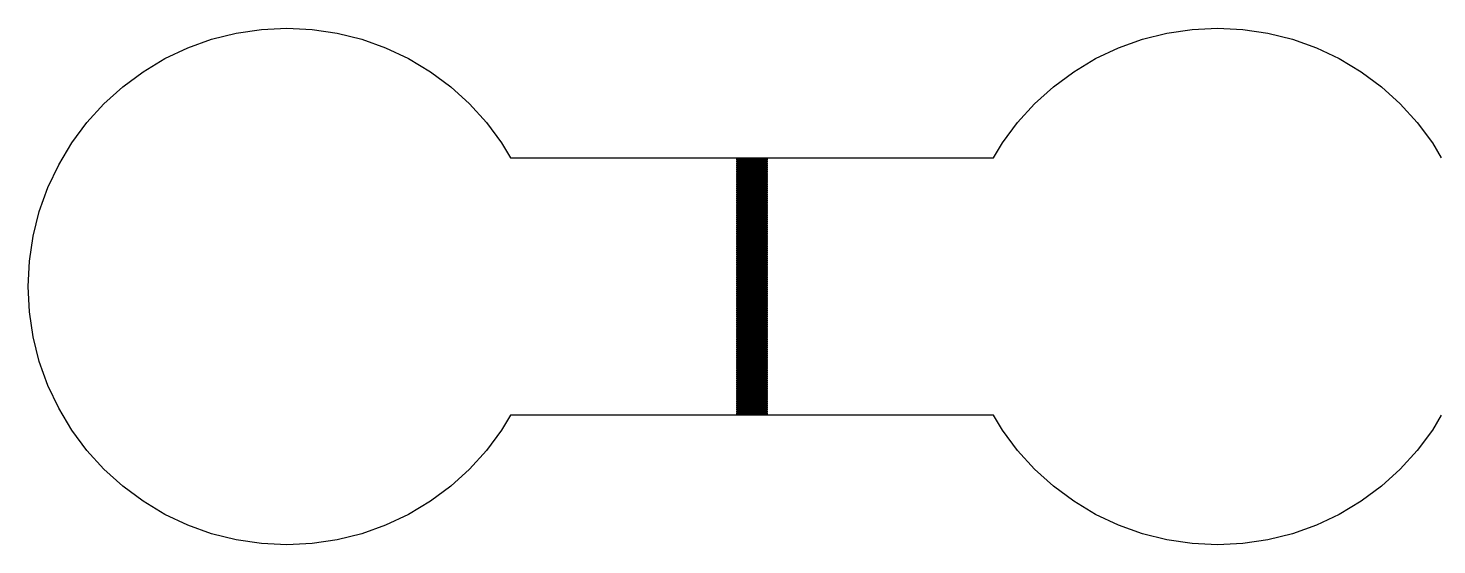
# Model space of a CAD drawing. Extents: x -16 to 132, y -40 to 113.
# Drawn here: x 84.88 to 98.81, y 20.45 to 25.57 of the extents above; entities that cross this region are included whole.
import ezdxf

# ---------------------------------------------------------------- set-up
doc = ezdxf.new("R2010")
doc.units = 0

msp = doc.modelspace()

# ---------------------------------------------------------------- linework, layer by layer
for p, q in [((86.6902, 25.4549), (86.9335, 25.5159)), ((86.9335, 25.5159), (87.1817, 25.5527)), ((87.1817, 25.5527), (87.4323, 25.565)), ((87.4323, 25.565), (87.6829, 25.5527)), ((87.6829, 25.5527), (87.931, 25.5159)), ((87.931, 25.5159), (88.1744, 25.4549)), ((95.8936, 25.4549), (96.1369, 25.5159)), ((96.1369, 25.5159), (96.3851, 25.5527)), ((96.3851, 25.5527), (96.6357, 25.565)), ((96.6357, 25.565), (96.8863, 25.5527)), ((96.8863, 25.5527), (97.1344, 25.5159)), ((97.1344, 25.5159), (97.3778, 25.4549)), ((86.2272, 25.2631), (86.454, 25.3704)), ((86.454, 25.3704), (86.6902, 25.4549)), ((88.1744, 25.4549), (88.4106, 25.3704)), ((88.4106, 25.3704), (88.6374, 25.2631)), ((95.4306, 25.2631), (95.6574, 25.3704)), ((95.6574, 25.3704), (95.8936, 25.4549)), ((97.3778, 25.4549), (97.614, 25.3704)), ((97.614, 25.3704), (97.8408, 25.2631)), ((86.012, 25.1341), (86.2272, 25.2631)), ((88.6374, 25.2631), (88.8526, 25.1341)), ((95.2154, 25.1341), (95.4306, 25.2631)), ((97.8408, 25.2631), (98.056, 25.1341)), ((85.8105, 24.9847), (86.012, 25.1341)), ((88.8526, 25.1341), (89.0541, 24.9847)), ((95.0139, 24.9847), (95.2154, 25.1341)), ((98.056, 25.1341), (98.2575, 24.9847)), ((85.6246, 24.8162), (85.8105, 24.9847)), ((89.0541, 24.9847), (89.24, 24.8162)), ((94.828, 24.8162), (95.0139, 24.9847)), ((98.2575, 24.9847), (98.4434, 24.8162)), ((85.4561, 24.6303), (85.6246, 24.8162)), ((89.24, 24.8162), (89.4085, 24.6303)), ((94.6595, 24.6303), (94.828, 24.8162)), ((98.4434, 24.8162), (98.6119, 24.6303)), ((85.3067, 24.4288), (85.4561, 24.6303)), ((89.4085, 24.6303), (89.5579, 24.4288)), ((94.51, 24.4288), (94.6595, 24.6303)), ((98.6119, 24.6303), (98.7613, 24.4288)), ((85.1777, 24.2136), (85.3067, 24.4288)), ((89.5579, 24.4288), (89.6461, 24.2816)), ((94.4218, 24.2816), (94.51, 24.4288)), ((98.7613, 24.4288), (98.8495, 24.2816)), ((89.6461, 24.2816), (94.4218, 24.2816)), ((92.1874, 24.2714), (91.8806, 24.2714)), ((91.8806, 24.2714), (91.8806, 24.2612)), ((91.8806, 24.2612), (92.1874, 24.2612)), ((92.1874, 24.2509), (91.8806, 24.2509)), ((91.8806, 24.2509), (91.8806, 24.2407)), ((91.8806, 24.2407), (92.1874, 24.2407)), ((92.1874, 24.2612), (92.1874, 24.2714)), ((92.1874, 24.2407), (92.1874, 24.2509)), ((85.0704, 23.9868), (85.1777, 24.2136)), ((92.1874, 24.2305), (91.8806, 24.2305)), ((91.8806, 24.2305), (91.8806, 24.2203)), ((91.8806, 24.2203), (92.1874, 24.2203)), ((92.1874, 24.21), (91.8806, 24.21)), ((91.8806, 24.21), (91.8806, 24.1998)), ((91.8806, 24.1998), (92.1874, 24.1998)), ((92.1874, 24.1896), (91.8806, 24.1896)), ((91.8806, 24.1896), (91.8806, 24.1794)), ((91.8806, 24.1794), (92.1874, 24.1794)), ((92.1874, 24.1691), (91.8806, 24.1691)), ((91.8806, 24.1691), (91.8806, 24.1589)), ((91.8806, 24.1589), (92.1874, 24.1589)), ((92.1874, 24.1487), (91.8806, 24.1487)), ((91.8806, 24.1487), (91.8806, 24.1385)), ((91.8806, 24.1385), (92.1874, 24.1385)), ((92.1874, 24.1282), (91.8806, 24.1282)), ((91.8806, 24.1282), (91.8806, 24.118)), ((91.8806, 24.118), (92.1874, 24.118)), ((92.1874, 24.1078), (91.8806, 24.1078)), ((91.8806, 24.1078), (91.8806, 24.0975)), ((92.1874, 24.2203), (92.1874, 24.2305)), ((92.1874, 24.1998), (92.1874, 24.21)), ((92.1874, 24.1794), (92.1874, 24.1896)), ((92.1874, 24.1589), (92.1874, 24.1691)), ((92.1874, 24.1385), (92.1874, 24.1487)), ((92.1874, 24.118), (92.1874, 24.1282)), ((92.1874, 24.0975), (92.1874, 24.1078)), ((84.9859, 23.7506), (85.0704, 23.9868)), ((91.8806, 24.0975), (92.1874, 24.0975)), ((92.1874, 24.0873), (91.8806, 24.0873)), ((91.8806, 24.0873), (91.8806, 24.0771)), ((91.8806, 24.0771), (92.1874, 24.0771)), ((92.1874, 24.0669), (91.8806, 24.0669)), ((91.8806, 24.0669), (91.8806, 24.0567)), ((91.8806, 24.0567), (92.1874, 24.0567)), ((92.1874, 24.0464), (91.8806, 24.0464)), ((91.8806, 24.0464), (91.8806, 24.0362)), ((91.8806, 24.0362), (92.1874, 24.0362)), ((92.1874, 24.026), (91.8806, 24.026)), ((91.8806, 24.026), (91.8806, 24.0157)), ((91.8806, 24.0157), (92.1874, 24.0157)), ((92.1874, 24.0055), (91.8806, 24.0055)), ((91.8806, 24.0055), (91.8806, 23.9953)), ((91.8806, 23.9953), (92.1874, 23.9953)), ((92.1874, 23.9851), (91.8806, 23.9851)), ((91.8806, 23.9851), (91.8806, 23.9748)), ((91.8806, 23.9748), (92.1874, 23.9748)), ((92.1874, 23.9646), (91.8806, 23.9646)), ((91.8806, 23.9646), (91.8806, 23.9544)), ((92.1874, 24.0771), (92.1874, 24.0873)), ((92.1874, 24.0567), (92.1874, 24.0669)), ((92.1874, 24.0362), (92.1874, 24.0464)), ((92.1874, 24.0157), (92.1874, 24.026)), ((92.1874, 23.9953), (92.1874, 24.0055)), ((92.1874, 23.9748), (92.1874, 23.9851)), ((92.1874, 23.9544), (92.1874, 23.9646)), ((91.8806, 23.9544), (92.1874, 23.9544)), ((92.1874, 23.9442), (91.8806, 23.9442)), ((91.8806, 23.9442), (91.8806, 23.9339)), ((91.8806, 23.9339), (92.1874, 23.9339)), ((92.1874, 23.9237), (91.8806, 23.9237)), ((91.8806, 23.9237), (91.8806, 23.9135)), ((91.8806, 23.9135), (92.1874, 23.9135)), ((92.1874, 23.9033), (91.8806, 23.9033)), ((91.8806, 23.9033), (91.8806, 23.893)), ((91.8806, 23.893), (92.1874, 23.893)), ((92.1874, 23.8828), (91.8806, 23.8828)), ((91.8806, 23.8828), (91.8806, 23.8726)), ((91.8806, 23.8726), (92.1874, 23.8726)), ((92.1874, 23.8624), (91.8806, 23.8624)), ((91.8806, 23.8624), (91.8806, 23.8521)), ((91.8806, 23.8521), (92.1874, 23.8521)), ((92.1874, 23.8419), (91.8806, 23.8419)), ((91.8806, 23.8419), (91.8806, 23.8317)), ((91.8806, 23.8317), (92.1874, 23.8317)), ((92.1874, 23.8215), (91.8806, 23.8215)), ((91.8806, 23.8215), (91.8806, 23.8112)), ((92.1874, 23.9339), (92.1874, 23.9442)), ((92.1874, 23.9135), (92.1874, 23.9237)), ((92.1874, 23.893), (92.1874, 23.9033)), ((92.1874, 23.8726), (92.1874, 23.8828)), ((92.1874, 23.8521), (92.1874, 23.8624)), ((92.1874, 23.8317), (92.1874, 23.8419)), ((92.1874, 23.8112), (92.1874, 23.8215)), ((84.9249, 23.5072), (84.9859, 23.7506)), ((91.8806, 23.8112), (92.1874, 23.8112)), ((92.1874, 23.801), (91.8806, 23.801)), ((91.8806, 23.801), (91.8806, 23.7908)), ((91.8806, 23.7908), (92.1874, 23.7908)), ((92.1874, 23.7805), (91.8806, 23.7805)), ((91.8806, 23.7805), (91.8806, 23.7703)), ((91.8806, 23.7703), (92.1874, 23.7703)), ((92.1874, 23.7601), (91.8806, 23.7601)), ((91.8806, 23.7601), (91.8806, 23.7499)), ((91.8806, 23.7499), (92.1874, 23.7499)), ((92.1874, 23.7397), (91.8806, 23.7397)), ((91.8806, 23.7397), (91.8806, 23.7294)), ((91.8806, 23.7294), (92.1874, 23.7294)), ((92.1874, 23.7192), (91.8806, 23.7192)), ((91.8806, 23.7192), (91.8806, 23.709)), ((91.8806, 23.709), (92.1874, 23.709)), ((92.1874, 23.6987), (91.8806, 23.6987)), ((91.8806, 23.6987), (91.8806, 23.6885)), ((91.8806, 23.6885), (92.1874, 23.6885)), ((92.1874, 23.7908), (92.1874, 23.801)), ((92.1874, 23.7703), (92.1874, 23.7805)), ((92.1874, 23.7499), (92.1874, 23.7601)), ((92.1874, 23.7294), (92.1874, 23.7397)), ((92.1874, 23.709), (92.1874, 23.7192)), ((92.1874, 23.6885), (92.1874, 23.6987)), ((92.1874, 23.6783), (91.8806, 23.6783)), ((91.8806, 23.6783), (91.8806, 23.6681)), ((91.8806, 23.6681), (92.1874, 23.6681)), ((92.1874, 23.6578), (91.8806, 23.6578)), ((91.8806, 23.6578), (91.8806, 23.6476)), ((91.8806, 23.6476), (92.1874, 23.6476)), ((92.1874, 23.6374), (91.8806, 23.6374)), ((91.8806, 23.6374), (91.8806, 23.6272)), ((91.8806, 23.6272), (92.1874, 23.6272)), ((92.1874, 23.6169), (91.8806, 23.6169)), ((91.8806, 23.6169), (91.8806, 23.6067)), ((91.8806, 23.6067), (92.1874, 23.6067)), ((92.1874, 23.5965), (91.8806, 23.5965)), ((91.8806, 23.5965), (91.8806, 23.5862)), ((91.8806, 23.5862), (92.1874, 23.5862)), ((92.1874, 23.576), (91.8806, 23.576)), ((91.8806, 23.576), (91.8806, 23.5658)), ((91.8806, 23.5658), (92.1874, 23.5658)), ((92.1874, 23.5556), (91.8806, 23.5556)), ((91.8806, 23.5556), (91.8806, 23.5453)), ((91.8806, 23.5453), (92.1874, 23.5453)), ((92.1874, 23.6681), (92.1874, 23.6783)), ((92.1874, 23.6476), (92.1874, 23.6578)), ((92.1874, 23.6272), (92.1874, 23.6374)), ((92.1874, 23.6067), (92.1874, 23.6169)), ((92.1874, 23.5862), (92.1874, 23.5965)), ((92.1874, 23.5658), (92.1874, 23.576)), ((92.1874, 23.5453), (92.1874, 23.5556)), ((84.8881, 23.2591), (84.9249, 23.5072)), ((92.1874, 23.5351), (91.8806, 23.5351)), ((91.8806, 23.5351), (91.8806, 23.5249)), ((91.8806, 23.5249), (92.1874, 23.5249)), ((92.1874, 23.5147), (91.8806, 23.5147)), ((91.8806, 23.5147), (91.8806, 23.5044)), ((91.8806, 23.5044), (92.1874, 23.5044)), ((92.1874, 23.4942), (91.8806, 23.4942)), ((91.8806, 23.4942), (91.8806, 23.484)), ((91.8806, 23.484), (92.1874, 23.484)), ((92.1874, 23.4738), (91.8806, 23.4738)), ((91.8806, 23.4738), (91.8806, 23.4635)), ((91.8806, 23.4635), (92.1874, 23.4635)), ((92.1874, 23.4533), (91.8806, 23.4533)), ((91.8806, 23.4533), (91.8806, 23.4431)), ((91.8806, 23.4431), (92.1874, 23.4431)), ((92.1874, 23.4329), (91.8806, 23.4329)), ((91.8806, 23.4329), (91.8806, 23.4226)), ((91.8806, 23.4226), (92.1874, 23.4226)), ((92.1874, 23.4124), (91.8806, 23.4124)), ((91.8806, 23.4124), (91.8806, 23.4022)), ((91.8806, 23.4022), (92.1874, 23.4022)), ((92.1874, 23.5249), (92.1874, 23.5351)), ((92.1874, 23.5044), (92.1874, 23.5147)), ((92.1874, 23.484), (92.1874, 23.4942)), ((92.1874, 23.4635), (92.1874, 23.4738)), ((92.1874, 23.4431), (92.1874, 23.4533)), ((92.1874, 23.4226), (92.1874, 23.4329)), ((92.1874, 23.4022), (92.1874, 23.4124)), ((92.1874, 23.392), (91.8806, 23.392)), ((91.8806, 23.392), (91.8806, 23.3817)), ((91.8806, 23.3817), (92.1874, 23.3817)), ((92.1874, 23.3715), (91.8806, 23.3715)), ((91.8806, 23.3715), (91.8806, 23.3613)), ((91.8806, 23.3613), (92.1874, 23.3613)), ((92.1874, 23.3511), (91.8806, 23.3511)), ((91.8806, 23.3511), (91.8806, 23.3408)), ((91.8806, 23.3408), (92.1874, 23.3408)), ((92.1874, 23.3306), (91.8806, 23.3306)), ((91.8806, 23.3306), (91.8806, 23.3204)), ((91.8806, 23.3204), (92.1874, 23.3204)), ((92.1874, 23.3102), (91.8806, 23.3102)), ((91.8806, 23.3102), (91.8806, 23.2999)), ((91.8806, 23.2999), (92.1874, 23.2999)), ((92.1874, 23.2897), (91.8806, 23.2897)), ((91.8806, 23.2897), (91.8806, 23.2795)), ((91.8806, 23.2795), (92.1874, 23.2795)), ((92.1874, 23.2692), (91.8806, 23.2692)), ((91.8806, 23.2692), (91.8806, 23.259)), ((92.1874, 23.3817), (92.1874, 23.392)), ((92.1874, 23.3613), (92.1874, 23.3715)), ((92.1874, 23.3408), (92.1874, 23.3511)), ((92.1874, 23.3204), (92.1874, 23.3306)), ((92.1874, 23.2999), (92.1874, 23.3102)), ((92.1874, 23.2795), (92.1874, 23.2897)), ((92.1874, 23.259), (92.1874, 23.2692)), ((84.8758, 23.0085), (84.8881, 23.2591)), ((91.8806, 23.259), (92.1874, 23.259)), ((92.1874, 23.2488), (91.8806, 23.2488)), ((91.8806, 23.2488), (91.8806, 23.2386)), ((91.8806, 23.2386), (92.1874, 23.2386)), ((92.1874, 23.2283), (91.8806, 23.2283)), ((91.8806, 23.2283), (91.8806, 23.2181)), ((91.8806, 23.2181), (92.1874, 23.2181)), ((92.1874, 23.2079), (91.8806, 23.2079)), ((91.8806, 23.2079), (91.8806, 23.1977)), ((91.8806, 23.1977), (92.1874, 23.1977)), ((92.1874, 23.1874), (91.8806, 23.1874)), ((91.8806, 23.1874), (91.8806, 23.1772)), ((91.8806, 23.1772), (92.1874, 23.1772)), ((92.1874, 23.167), (91.8806, 23.167)), ((91.8806, 23.167), (91.8806, 23.1568)), ((91.8806, 23.1568), (92.1874, 23.1568)), ((92.1874, 23.1465), (91.8806, 23.1465)), ((91.8806, 23.1465), (91.8806, 23.1363)), ((91.8806, 23.1363), (92.1874, 23.1363)), ((92.1874, 23.1261), (91.8806, 23.1261)), ((91.8806, 23.1261), (91.8806, 23.1159)), ((92.1874, 23.2386), (92.1874, 23.2488)), ((92.1874, 23.2181), (92.1874, 23.2283)), ((92.1874, 23.1977), (92.1874, 23.2079)), ((92.1874, 23.1772), (92.1874, 23.1874)), ((92.1874, 23.1568), (92.1874, 23.167)), ((92.1874, 23.1363), (92.1874, 23.1465)), ((92.1874, 23.1159), (92.1874, 23.1261)), ((84.8881, 22.7579), (84.8758, 23.0085)), ((91.8806, 23.1159), (92.1874, 23.1159)), ((92.1874, 23.1056), (91.8806, 23.1056)), ((91.8806, 23.1056), (91.8806, 23.0954)), ((91.8806, 23.0954), (92.1874, 23.0954)), ((92.1874, 23.0852), (91.8806, 23.0852)), ((91.8806, 23.0852), (91.8806, 23.075)), ((91.8806, 23.075), (92.1874, 23.075)), ((92.1874, 23.0647), (91.8806, 23.0647)), ((91.8806, 23.0647), (91.8806, 23.0545)), ((91.8806, 23.0545), (92.1874, 23.0545)), ((92.1874, 23.0443), (91.8806, 23.0443)), ((91.8806, 23.0443), (91.8806, 23.0341)), ((91.8806, 23.0341), (92.1874, 23.0341)), ((92.1874, 23.0238), (91.8806, 23.0238)), ((91.8806, 23.0238), (91.8806, 23.0136)), ((91.8806, 23.0136), (92.1874, 23.0136)), ((92.1874, 23.0034), (91.8806, 23.0034)), ((91.8806, 23.0034), (91.8806, 22.9931)), ((91.8806, 22.9931), (92.1874, 22.9931)), ((92.1874, 23.0954), (92.1874, 23.1056)), ((92.1874, 23.075), (92.1874, 23.0852)), ((92.1874, 23.0545), (92.1874, 23.0647)), ((92.1874, 23.0341), (92.1874, 23.0443)), ((92.1874, 23.0136), (92.1874, 23.0238)), ((92.1874, 22.9931), (92.1874, 23.0034)), ((92.1874, 22.9829), (91.8806, 22.9829)), ((91.8806, 22.9829), (91.8806, 22.9727)), ((91.8806, 22.9727), (92.1874, 22.9727)), ((92.1874, 22.9625), (91.8806, 22.9625)), ((91.8806, 22.9625), (91.8806, 22.9523)), ((91.8806, 22.9523), (92.1874, 22.9523)), ((92.1874, 22.942), (91.8806, 22.942)), ((91.8806, 22.942), (91.8806, 22.9318)), ((91.8806, 22.9318), (92.1874, 22.9318)), ((92.1874, 22.9216), (91.8806, 22.9216)), ((91.8806, 22.9216), (91.8806, 22.9114)), ((91.8806, 22.9114), (92.1874, 22.9114)), ((92.1874, 22.9011), (91.8806, 22.9011)), ((91.8806, 22.9011), (91.8806, 22.8909)), ((91.8806, 22.8909), (92.1874, 22.8909)), ((92.1874, 22.8807), (91.8806, 22.8807)), ((91.8806, 22.8807), (91.8806, 22.8705)), ((91.8806, 22.8705), (92.1874, 22.8705)), ((92.1874, 22.8602), (91.8806, 22.8602)), ((91.8806, 22.8602), (91.8806, 22.85)), ((91.8806, 22.85), (92.1874, 22.85)), ((92.1874, 22.9727), (92.1874, 22.9829)), ((92.1874, 22.9523), (92.1874, 22.9625)), ((92.1874, 22.9318), (92.1874, 22.942)), ((92.1874, 22.9114), (92.1874, 22.9216)), ((92.1874, 22.8909), (92.1874, 22.9011)), ((92.1874, 22.8705), (92.1874, 22.8807)), ((92.1874, 22.85), (92.1874, 22.8602)), ((84.9249, 22.5098), (84.8881, 22.7579)), ((92.1874, 22.8398), (91.8806, 22.8398)), ((91.8806, 22.8398), (91.8806, 22.8295)), ((91.8806, 22.8295), (92.1874, 22.8295)), ((92.1874, 22.8193), (91.8806, 22.8193)), ((91.8806, 22.8193), (91.8806, 22.8091)), ((91.8806, 22.8091), (92.1874, 22.8091)), ((92.1874, 22.7989), (91.8806, 22.7989)), ((91.8806, 22.7989), (91.8806, 22.7886)), ((91.8806, 22.7886), (92.1874, 22.7886)), ((92.1874, 22.7784), (91.8806, 22.7784)), ((91.8806, 22.7784), (91.8806, 22.7682)), ((91.8806, 22.7682), (92.1874, 22.7682)), ((92.1874, 22.758), (91.8806, 22.758)), ((91.8806, 22.758), (91.8806, 22.7477)), ((91.8806, 22.7477), (92.1874, 22.7477)), ((92.1874, 22.7375), (91.8806, 22.7375)), ((91.8806, 22.7375), (91.8806, 22.7273)), ((91.8806, 22.7273), (92.1874, 22.7273)), ((92.1874, 22.7171), (91.8806, 22.7171)), ((91.8806, 22.7171), (91.8806, 22.7068)), ((91.8806, 22.7068), (92.1874, 22.7068)), ((92.1874, 22.8295), (92.1874, 22.8398)), ((92.1874, 22.8091), (92.1874, 22.8193)), ((92.1874, 22.7886), (92.1874, 22.7989)), ((92.1874, 22.7682), (92.1874, 22.7784)), ((92.1874, 22.7477), (92.1874, 22.758)), ((92.1874, 22.7273), (92.1874, 22.7375)), ((92.1874, 22.7068), (92.1874, 22.7171)), ((92.1874, 22.6966), (91.8806, 22.6966)), ((91.8806, 22.6966), (91.8806, 22.6864)), ((91.8806, 22.6864), (92.1874, 22.6864)), ((92.1874, 22.6761), (91.8806, 22.6761)), ((91.8806, 22.6761), (91.8806, 22.6659)), ((91.8806, 22.6659), (92.1874, 22.6659)), ((92.1874, 22.6557), (91.8806, 22.6557)), ((91.8806, 22.6557), (91.8806, 22.6455)), ((91.8806, 22.6455), (92.1874, 22.6455)), ((92.1874, 22.6353), (91.8806, 22.6353)), ((91.8806, 22.6353), (91.8806, 22.625)), ((91.8806, 22.625), (92.1874, 22.625)), ((92.1874, 22.6148), (91.8806, 22.6148)), ((91.8806, 22.6148), (91.8806, 22.6046)), ((91.8806, 22.6046), (92.1874, 22.6046)), ((92.1874, 22.5943), (91.8806, 22.5943)), ((91.8806, 22.5943), (91.8806, 22.5841)), ((91.8806, 22.5841), (92.1874, 22.5841)), ((92.1874, 22.5739), (91.8806, 22.5739)), ((91.8806, 22.5739), (91.8806, 22.5637)), ((92.1874, 22.6864), (92.1874, 22.6966)), ((92.1874, 22.6659), (92.1874, 22.6761)), ((92.1874, 22.6455), (92.1874, 22.6557)), ((92.1874, 22.625), (92.1874, 22.6353)), ((92.1874, 22.6046), (92.1874, 22.6148)), ((92.1874, 22.5841), (92.1874, 22.5943)), ((92.1874, 22.5637), (92.1874, 22.5739)), ((84.9859, 22.2664), (84.9249, 22.5098)), ((91.8806, 22.5637), (92.1874, 22.5637)), ((92.1874, 22.5534), (91.8806, 22.5534)), ((91.8806, 22.5534), (91.8806, 22.5432)), ((91.8806, 22.5432), (92.1874, 22.5432)), ((92.1874, 22.533), (91.8806, 22.533)), ((91.8806, 22.533), (91.8806, 22.5228)), ((91.8806, 22.5228), (92.1874, 22.5228)), ((92.1874, 22.5125), (91.8806, 22.5125)), ((91.8806, 22.5125), (91.8806, 22.5023)), ((91.8806, 22.5023), (92.1874, 22.5023)), ((92.1874, 22.4921), (91.8806, 22.4921)), ((91.8806, 22.4921), (91.8806, 22.4819)), ((91.8806, 22.4819), (92.1874, 22.4819)), ((92.1874, 22.4716), (91.8806, 22.4716)), ((91.8806, 22.4716), (91.8806, 22.4614)), ((91.8806, 22.4614), (92.1874, 22.4614)), ((92.1874, 22.4512), (91.8806, 22.4512)), ((91.8806, 22.4512), (91.8806, 22.441)), ((91.8806, 22.441), (92.1874, 22.441)), ((92.1874, 22.4307), (91.8806, 22.4307)), ((91.8806, 22.4307), (91.8806, 22.4205)), ((92.1874, 22.5432), (92.1874, 22.5534)), ((92.1874, 22.5228), (92.1874, 22.533)), ((92.1874, 22.5023), (92.1874, 22.5125)), ((92.1874, 22.4819), (92.1874, 22.4921)), ((92.1874, 22.4614), (92.1874, 22.4716)), ((92.1874, 22.441), (92.1874, 22.4512)), ((92.1874, 22.4205), (92.1874, 22.4307)), ((91.8806, 22.4205), (92.1874, 22.4205)), ((92.1874, 22.4103), (91.8806, 22.4103)), ((91.8806, 22.4103), (91.8806, 22.4001)), ((91.8806, 22.4001), (92.1874, 22.4001)), ((92.1874, 22.3898), (91.8806, 22.3898)), ((91.8806, 22.3898), (91.8806, 22.3796)), ((91.8806, 22.3796), (92.1874, 22.3796)), ((92.1874, 22.3694), (91.8806, 22.3694)), ((91.8806, 22.3694), (91.8806, 22.3591)), ((91.8806, 22.3591), (92.1874, 22.3591)), ((92.1874, 22.3489), (91.8806, 22.3489)), ((91.8806, 22.3489), (91.8806, 22.3387)), ((91.8806, 22.3387), (92.1874, 22.3387)), ((92.1874, 22.3285), (91.8806, 22.3285)), ((91.8806, 22.3285), (91.8806, 22.3183)), ((91.8806, 22.3183), (92.1874, 22.3183)), ((92.1874, 22.308), (91.8806, 22.308)), ((91.8806, 22.308), (91.8806, 22.2978)), ((91.8806, 22.2978), (92.1874, 22.2978)), ((92.1874, 22.2876), (91.8806, 22.2876)), ((91.8806, 22.2876), (91.8806, 22.2773)), ((92.1874, 22.4001), (92.1874, 22.4103)), ((92.1874, 22.3796), (92.1874, 22.3898)), ((92.1874, 22.3591), (92.1874, 22.3694)), ((92.1874, 22.3387), (92.1874, 22.3489)), ((92.1874, 22.3183), (92.1874, 22.3285)), ((92.1874, 22.2978), (92.1874, 22.308)), ((92.1874, 22.2773), (92.1874, 22.2876)), ((85.0704, 22.0302), (84.9859, 22.2664)), ((91.8806, 22.2773), (92.1874, 22.2773)), ((92.1874, 22.2671), (91.8806, 22.2671)), ((91.8806, 22.2671), (91.8806, 22.2569)), ((91.8806, 22.2569), (92.1874, 22.2569)), ((92.1874, 22.2467), (91.8806, 22.2467)), ((91.8806, 22.2467), (91.8806, 22.2364)), ((91.8806, 22.2364), (92.1874, 22.2364)), ((92.1874, 22.2262), (91.8806, 22.2262)), ((91.8806, 22.2262), (91.8806, 22.216)), ((91.8806, 22.216), (92.1874, 22.216)), ((92.1874, 22.2058), (91.8806, 22.2058)), ((91.8806, 22.2058), (91.8806, 22.1955)), ((91.8806, 22.1955), (92.1874, 22.1955)), ((92.1874, 22.1853), (91.8806, 22.1853)), ((91.8806, 22.1853), (91.8806, 22.1751)), ((91.8806, 22.1751), (92.1874, 22.1751)), ((92.1874, 22.1649), (91.8806, 22.1649)), ((91.8806, 22.1649), (91.8806, 22.1546)), ((91.8806, 22.1546), (92.1874, 22.1546)), ((92.1874, 22.2569), (92.1874, 22.2671)), ((92.1874, 22.2364), (92.1874, 22.2467)), ((92.1874, 22.216), (92.1874, 22.2262)), ((92.1874, 22.1955), (92.1874, 22.2058)), ((92.1874, 22.1751), (92.1874, 22.1853)), ((92.1874, 22.1546), (92.1874, 22.1649)), ((85.1777, 21.8034), (85.0704, 22.0302)), ((92.1874, 22.1444), (91.8806, 22.1444)), ((91.8806, 22.1444), (91.8806, 22.1342)), ((91.8806, 22.1342), (92.1874, 22.1342)), ((92.1874, 22.1239), (91.8806, 22.1239)), ((91.8806, 22.1239), (91.8806, 22.1137)), ((91.8806, 22.1137), (92.1874, 22.1137)), ((92.1874, 22.1035), (91.8806, 22.1035)), ((91.8806, 22.1035), (91.8806, 22.0933)), ((91.8806, 22.0933), (92.1874, 22.0933)), ((92.1874, 22.083), (91.8806, 22.083)), ((91.8806, 22.083), (91.8806, 22.0728)), ((91.8806, 22.0728), (92.1874, 22.0728)), ((92.1874, 22.0626), (91.8806, 22.0626)), ((91.8806, 22.0626), (91.8806, 22.0524)), ((91.8806, 22.0524), (92.1874, 22.0524)), ((92.1874, 22.0421), (91.8806, 22.0421)), ((91.8806, 22.0421), (91.8806, 22.0319)), ((91.8806, 22.0319), (92.1874, 22.0319)), ((92.1874, 22.0217), (91.8806, 22.0217)), ((91.8806, 22.0217), (91.8806, 22.0115)), ((91.8806, 22.0115), (92.1874, 22.0115)), ((92.1874, 22.1342), (92.1874, 22.1444)), ((92.1874, 22.1137), (92.1874, 22.1239)), ((92.1874, 22.0933), (92.1874, 22.1035)), ((92.1874, 22.0728), (92.1874, 22.083)), ((92.1874, 22.0524), (92.1874, 22.0626)), ((92.1874, 22.0319), (92.1874, 22.0421)), ((92.1874, 22.0115), (92.1874, 22.0217)), ((92.1874, 22.0013), (91.8806, 22.0013)), ((91.8806, 22.0013), (91.8806, 21.991)), ((91.8806, 21.991), (92.1874, 21.991)), ((92.1874, 21.9808), (91.8806, 21.9808)), ((91.8806, 21.9808), (91.8806, 21.9706)), ((91.8806, 21.9706), (92.1874, 21.9706)), ((92.1874, 21.9603), (91.8806, 21.9603)), ((91.8806, 21.9603), (91.8806, 21.9501)), ((91.8806, 21.9501), (92.1874, 21.9501)), ((92.1874, 21.9399), (91.8806, 21.9399)), ((91.8806, 21.9399), (91.8806, 21.9297)), ((91.8806, 21.9297), (92.1874, 21.9297)), ((92.1874, 21.9194), (91.8806, 21.9194)), ((91.8806, 21.9194), (91.8806, 21.9092)), ((91.8806, 21.9092), (92.1874, 21.9092)), ((92.1874, 21.899), (91.8806, 21.899)), ((91.8806, 21.899), (91.8806, 21.8888)), ((91.8806, 21.8888), (92.1874, 21.8888)), ((92.1874, 21.8785), (91.8806, 21.8785)), ((91.8806, 21.8785), (91.8806, 21.8683)), ((92.1874, 21.991), (92.1874, 22.0013)), ((92.1874, 21.9706), (92.1874, 21.9808)), ((92.1874, 21.9501), (92.1874, 21.9603)), ((92.1874, 21.9297), (92.1874, 21.9399)), ((92.1874, 21.9092), (92.1874, 21.9194)), ((92.1874, 21.8888), (92.1874, 21.899)), ((92.1874, 21.8683), (92.1874, 21.8785)), ((85.3067, 21.5882), (85.1777, 21.8034)), ((89.6461, 21.7354), (89.5579, 21.5882)), ((94.4218, 21.7354), (89.6461, 21.7354)), ((91.8806, 21.8683), (92.1874, 21.8683)), ((92.1874, 21.8581), (91.8806, 21.8581)), ((91.8806, 21.8581), (91.8806, 21.8479)), ((91.8806, 21.8479), (92.1874, 21.8479)), ((92.1874, 21.8376), (91.8806, 21.8376)), ((91.8806, 21.8376), (91.8806, 21.8274)), ((91.8806, 21.8274), (92.1874, 21.8274)), ((92.1874, 21.8172), (91.8806, 21.8172)), ((91.8806, 21.8172), (91.8806, 21.8069)), ((91.8806, 21.8069), (92.1874, 21.8069)), ((92.1874, 21.7967), (91.8806, 21.7967)), ((91.8806, 21.7967), (91.8806, 21.7865)), ((91.8806, 21.7865), (92.1874, 21.7865)), ((92.1874, 21.7763), (91.8806, 21.7763)), ((91.8806, 21.7763), (91.8806, 21.766)), ((91.8806, 21.766), (92.1874, 21.766)), ((92.1874, 21.7558), (91.8806, 21.7558)), ((91.8806, 21.7558), (91.8806, 21.7456)), ((91.8806, 21.7456), (92.1874, 21.7456)), ((92.1874, 21.8479), (92.1874, 21.8581)), ((92.1874, 21.8274), (92.1874, 21.8376)), ((92.1874, 21.8069), (92.1874, 21.8172)), ((92.1874, 21.7865), (92.1874, 21.7967)), ((92.1874, 21.766), (92.1874, 21.7763)), ((92.1874, 21.7456), (92.1874, 21.7558)), ((94.51, 21.5882), (94.4218, 21.7354)), ((98.8495, 21.7354), (98.7613, 21.5882)), ((85.4561, 21.3867), (85.3067, 21.5882)), ((89.5579, 21.5882), (89.4085, 21.3867)), ((94.6595, 21.3867), (94.51, 21.5882)), ((98.7613, 21.5882), (98.6119, 21.3867)), ((85.6246, 21.2008), (85.4561, 21.3867)), ((89.4085, 21.3867), (89.24, 21.2008)), ((94.828, 21.2008), (94.6595, 21.3867)), ((98.6119, 21.3867), (98.4434, 21.2008)), ((85.8105, 21.0323), (85.6246, 21.2008)), ((89.24, 21.2008), (89.0541, 21.0323)), ((95.0139, 21.0323), (94.828, 21.2008)), ((98.4434, 21.2008), (98.2575, 21.0323)), ((86.012, 20.8829), (85.8105, 21.0323)), ((89.0541, 21.0323), (88.8526, 20.8829)), ((95.2154, 20.8829), (95.0139, 21.0323)), ((98.2575, 21.0323), (98.056, 20.8829)), ((86.2272, 20.7539), (86.012, 20.8829)), ((88.8526, 20.8829), (88.6374, 20.7539)), ((95.4306, 20.7539), (95.2154, 20.8829)), ((98.056, 20.8829), (97.8408, 20.7539)), ((86.454, 20.6466), (86.2272, 20.7539)), ((86.6902, 20.5621), (86.454, 20.6466)), ((88.4106, 20.6466), (88.1744, 20.5621)), ((88.6374, 20.7539), (88.4106, 20.6466)), ((95.6574, 20.6466), (95.4306, 20.7539)), ((95.8936, 20.5621), (95.6574, 20.6466)), ((97.614, 20.6466), (97.3778, 20.5621)), ((97.8408, 20.7539), (97.614, 20.6466)), ((86.9335, 20.5011), (86.6902, 20.5621)), ((87.1817, 20.4643), (86.9335, 20.5011)), ((87.931, 20.5011), (87.6829, 20.4643)), ((88.1744, 20.5621), (87.931, 20.5011)), ((96.1369, 20.5011), (95.8936, 20.5621)), ((96.3851, 20.4643), (96.1369, 20.5011)), ((97.1344, 20.5011), (96.8863, 20.4643)), ((97.3778, 20.5621), (97.1344, 20.5011)), ((87.4323, 20.452), (87.1817, 20.4643)), ((87.6829, 20.4643), (87.4323, 20.452)), ((96.6357, 20.452), (96.3851, 20.4643)), ((96.8863, 20.4643), (96.6357, 20.452))]:
    msp.add_line(p, q)

doc.saveas('drawing.dxf')
